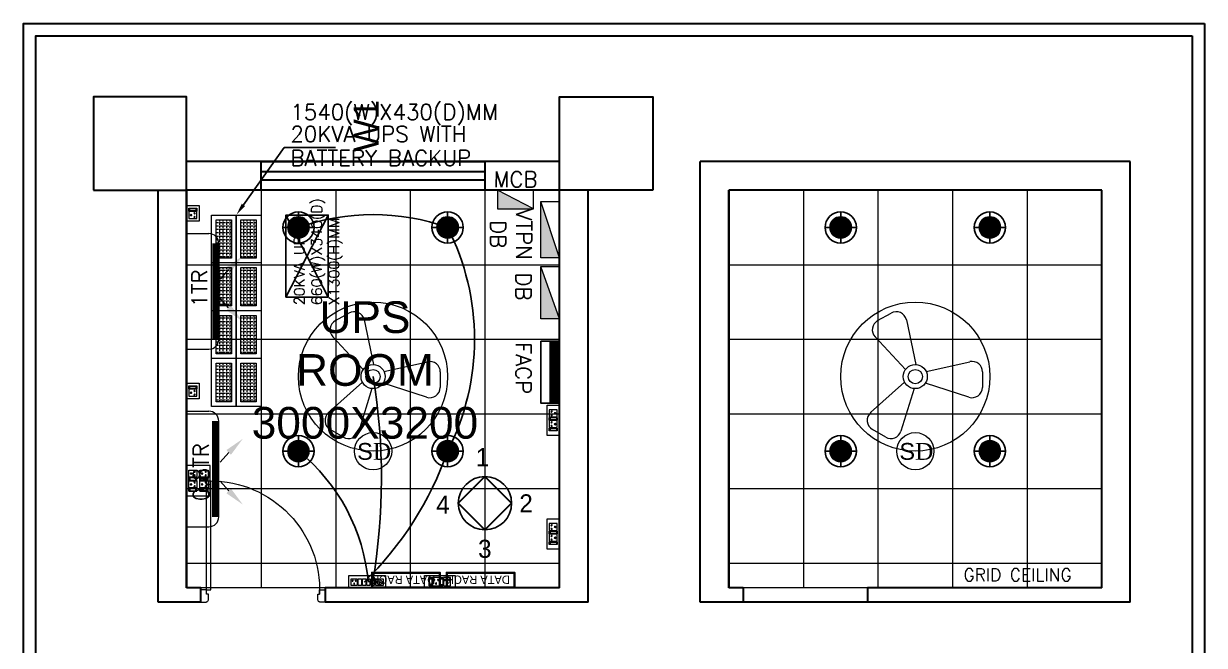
# Model space of a CAD drawing. Header units: millimetres. Extents: x 3552052 to 4144896, y -707811 to -630695.
# Drawn here: x 3630744 to 3640244, y -687693 to -682690 of the extents above; entities that cross this region are included whole.
import ezdxf
from ezdxf import colors
from ezdxf.entities.mleader import LeaderData, LeaderLine
from ezdxf.math import Vec2, Vec3

# ---------------------------------------------------------------- set-up
doc = ezdxf.new("R2010")
doc.units = ezdxf.units.MM
doc.header["$LTSCALE"] = 6
doc.header["$MEASUREMENT"] = 0
doc.linetypes.add('HIDDEN', pattern=[0.375, 0.25, -0.125])
doc.layers.get('0').update_dxf_attribs({"linetype": 'CONTINUOUS', "lineweight": 0})
for name, color, linetype, lineweight in [('COL', 5, 'CONTINUOUS', 0), ('DIM', 7, 'CONTINUOUS', 0), ('DOOR', 44, 'CONTINUOUS', 0), ('ELE- DBS', 1, 'CONTINUOUS', 0), ('ELE-1 NO 6-16A RAW POWER SOCKET', 1, 'CONTINUOUS', 0), ('ELE-1200MM CEILINGFAN', 6, 'CONTINUOUS', 0), ('ELE-12W LED', 1, 'CONTINUOUS', 0), ('ELE-12W UPS LIGHT', 3, 'CONTINUOUS', 0), ('ELE-2NOS OF 6-16 RAW POWER SOCKET', 1, 'CONTINUOUS', 0), ('ELE-4M RAW P.SB', 40, 'CONTINUOUS', 0), ('ELE-4M UPS P.SB', 3, 'CONTINUOUS', 0), ('ELE-6M RAW P.SB', 40, 'HIDDEN', 0), ('ELE-SOCKET NMBERING', 7, 'CONTINUOUS', 9), ('ELE. 2N0S OF 6-16 UPS SOCKETS', 191, 'CONTINUOUS', 0), ('ELE. DB', 1, 'CONTINUOUS', 0), ('ELE.DB', 1, 'CONTINUOUS', 0), ('FA-BELOW SMOKE DERECTOR', 1, 'CONTINUOUS', 0), ('FA-FIRE ALARM CONTROL PANEL', 3, 'CONTINUOUS', 5), ('HVAC_HI_WALL_1TR', 1, 'CONTINUOUS', 0), ('JOINERY', 7, 'CONTINUOUS', 0), ('M HVAC HIGH WALL UNIT', 3, 'CONTINUOUS', 0), ('MEP_HVAC_COPPER_PIPE', 5, 'CONTINUOUS', 0), ('MEP_HVAC_TEXT', 7, 'CONTINUOUS', 0), ('TEXT', 5, 'CONTINUOUS', 0), ('WALL', 8, 'CONTINUOUS', 0), ('Window', 161, 'CONTINUOUS', 0)]:
    doc.layers.add(name, color=color, linetype=linetype, lineweight=lineweight)
doc.layers.add('DATA RACK', color=1, linetype='CONTINUOUS')
doc.layers.add('ELE-6A AC SOCKET', color=7, linetype='CONTINUOUS', lineweight=0, true_color=0x00ceb6)
doc.layers.add('ELE-LIGHTING WIRING', color=7, linetype='CONTINUOUS', lineweight=0, true_color=0x63d7b6)
doc.styles.add('Annotation', font='tahoma.ttf')
doc.styles.add('ARIAL', font='arial.ttf')
doc.styles.add('PDF Times New Roman', font='times.ttf')
doc.styles.add('ROMANS', font='romans.shx')
doc.styles.get("Standard").update_dxf_attribs({"font": 'SIMPLEX'})
doc.styles.add('Tw Cen MT', font='TCM_____.TTF')
doc.styles.add('VERDANA', font='verdana.ttf')
pattern_1 = [(270, (3255198.743, -130720.16), (27.4669662, -4e-14), [19.9759754, -7.4909908]), (360, (3255198.743, -130720.16), (4e-14, 27.4669662), [19.9759754, -7.4909908])]

# ---------------------------------------------------------------- blocks, each defined once
blk = doc.blocks.new('FGDF')
at = {"layer": 'ELE-4M UPS P.SB', "color": 251, "linetype": 'ByBlock'}
for p, q in [((3598489.4, -681421.4), (3598489.4, -684621.4)), ((3599089.4, -681421.4), (3599089.4, -684621.4)), ((3599689.4, -681421.4), (3599689.4, -684621.4)), ((3600289.4, -681421.4), (3600289.4, -684621.4)), ((3597889.4, -682021.4), (3600889.4, -682021.4)), ((3597889.4, -682621.4), (3600889.4, -682621.4)), ((3597889.4, -683221.4), (3600889.4, -683221.4)), ((3597889.4, -683821.4), (3600889.4, -683821.4)), ((3597889.4, -684421.4), (3600889.4, -684421.4))]:
    blk.add_line(p, q, dxfattribs=at)
blk.add_lwpolyline([(3597889.4, -681421.4), (3600889.4, -681421.4), (3600889.4, -684621.4), (3597889.4, -684621.4)], close=True, dxfattribs=at)
blk = doc.blocks.new('DATA RACK')
at = {"layer": 'DATA RACK', "color": 1, "ltscale": 5}
for points in [[(0, 0), (0, -1227), (-277, -1227), (-277, 0)], [(-13, -13), (-13, -1213), (-264, -1213), (-264, -13)]]:
    blk.add_lwpolyline(points, close=True, dxfattribs=at)
at = {"layer": 'DATA RACK', "color": 1, "ltscale": 5, "insert": (-72, -89), "char_height": 148.3, "width": 1124.35, "attachment_point": 1, "rotation": 270, "style": 'Tw Cen MT'}
blk.add_mtext('DATA RACK', dxfattribs=at)
blk = doc.blocks.new('A$C19B8274B')
at = {"layer": 'DOOR'}
for p, q in [((-45, 925), (-80, 925)), ((-80, 50), (-80, 925)), ((-45, 50), (-45, 925)), ((-45, 50), (-80, 50)), ((-955, -50), (-955, -47.5)), ((-940, -35), (-942.5, -35)), ((-60, -35), (-57.5, -35)), ((-45, -50), (-45, -47.5))]:
    blk.add_line(p, q, dxfattribs=at)
for points in [[(-940, 15), (-955, 15), (-955, 50), (-1000, 50), (-1000, -50), (-955, -50)], [(-940, -35), (-940, 15)], [(-60, 15), (-45, 15), (-45, 50), (0, 50), (0, -50), (-45, -50)], [(-60, -35), (-60, 15)]]:
    blk.add_lwpolyline(points, dxfattribs=at)
at = {"layer": 'DOOR', "color": 145}
blk.add_arc((-80, 50), 875, 90, 182.29244, dxfattribs=at)
at = {"layer": 'DOOR'}
for centre, start, end in [((-955, -35), 270, 0), ((-45, -35), 180, 270)]:
    blk.add_arc(centre, 12.5, start, end, dxfattribs=at)
blk = doc.blocks.new('DSF')
at = {"layer": 'ELE-2NOS OF 6-16 RAW POWER SOCKET', "color": 1, "lineweight": 0, "ltscale": 300}
for p, q in [((3585420.2, -677339.7), (3585420.2, -677404.4)), ((3585420.2, -677339.7), (3585420.2, -677404.4)), ((3585442.7, -677339.7), (3585420.2, -677339.7)), ((3585420.2, -677339.7), (3585442.7, -677339.7)), ((3585422.1, -677346.7), (3585422.1, -677397.3)), ((3585440.8, -677346.7), (3585422.1, -677346.7)), ((3585440.8, -677397.3), (3585440.8, -677346.7)), ((3585442.7, -677404.4), (3585442.7, -677339.7)), ((3585446.5, -677339.7), (3585503.2, -677339.7)), ((3585446.5, -677404.4), (3585446.5, -677339.7)), ((3585503.2, -677339.7), (3585503.2, -677404.4)), ((3585506.9, -677339.7), (3585506.9, -677404.4)), ((3585506.9, -677339.7), (3585506.9, -677404.4)), ((3585529.5, -677339.7), (3585506.9, -677339.7)), ((3585506.9, -677339.7), (3585529.5, -677339.7)), ((3585508.8, -677346.7), (3585508.8, -677397.3)), ((3585527.6, -677346.7), (3585508.8, -677346.7)), ((3585527.6, -677397.3), (3585527.6, -677346.7)), ((3585529.5, -677404.4), (3585529.5, -677339.7)), ((3585533.2, -677404.4), (3585533.2, -677339.7)), ((3585533.2, -677339.7), (3585589.9, -677339.7)), ((3585589.9, -677339.7), (3585589.9, -677404.4)), ((3585420.2, -677404.4), (3585442.7, -677404.4)), ((3585420.2, -677429.4), (3585420.2, -677494.1)), ((3585420.2, -677429.4), (3585420.2, -677494.1)), ((3585442.7, -677429.4), (3585420.2, -677429.4)), ((3585420.2, -677429.4), (3585442.7, -677429.4)), ((3585422.1, -677395.1), (3585440.8, -677395.1)), ((3585422.1, -677397.3), (3585440.8, -677397.3)), ((3585422.1, -677436.4), (3585422.1, -677487)), ((3585440.8, -677436.4), (3585422.1, -677436.4)), ((3585440.8, -677487), (3585440.8, -677436.4)), ((3585442.7, -677494.1), (3585442.7, -677429.4)), ((3585503.2, -677404.4), (3585446.5, -677404.4)), ((3585446.5, -677429.4), (3585503.2, -677429.4)), ((3585446.5, -677494.1), (3585446.5, -677429.4)), ((3585503.2, -677429.4), (3585503.2, -677494.1)), ((3585506.9, -677404.4), (3585529.5, -677404.4)), ((3585506.9, -677429.4), (3585506.9, -677494.1)), ((3585506.9, -677429.4), (3585506.9, -677494.1)), ((3585529.5, -677429.4), (3585506.9, -677429.4)), ((3585506.9, -677429.4), (3585529.5, -677429.4)), ((3585508.8, -677395.1), (3585527.6, -677395.1)), ((3585508.8, -677397.3), (3585527.6, -677397.3)), ((3585508.8, -677436.4), (3585508.8, -677487)), ((3585527.6, -677436.4), (3585508.8, -677436.4)), ((3585527.6, -677487), (3585527.6, -677436.4)), ((3585529.5, -677494.1), (3585529.5, -677429.4)), ((3585589.9, -677404.4), (3585533.2, -677404.4)), ((3585533.2, -677494.1), (3585533.2, -677429.4)), ((3585533.2, -677429.4), (3585589.9, -677429.4)), ((3585589.9, -677429.4), (3585589.9, -677494.1)), ((3585420.2, -677494.1), (3585442.7, -677494.1)), ((3585422.1, -677484.8), (3585440.8, -677484.8)), ((3585422.1, -677487), (3585440.8, -677487)), ((3585503.2, -677494.1), (3585446.5, -677494.1)), ((3585506.9, -677494.1), (3585529.5, -677494.1)), ((3585508.8, -677484.8), (3585527.6, -677484.8)), ((3585508.8, -677487), (3585527.6, -677487)), ((3585589.9, -677494.1), (3585533.2, -677494.1))]:
    blk.add_line(p, q, dxfattribs=at)
blk.add_lwpolyline([(3585382.2, -677512.1), (3585627.9, -677512.1), (3585627.9, -677322), (3585382.2, -677322)], close=True, dxfattribs=at)
for centre, radius, start, end in [((3585458.7, -677384.7), 3.8, 5.26891, 272.51003), ((3585461.7, -677387.3), 3.07, 202.68381, 75.09514), ((3585474.8, -677356.1), 4.41, 307.15837, 232.84163), ((3585474.8, -677445.8), 4.41, 307.15837, 232.84163), ((3585474.8, -677360.5), 2.81, 161.40312, 18.59688), ((3585488, -677387.3), 3.07, 104.90486, 337.31619), ((3585491, -677384.7), 3.8, 267.48997, 174.73109), ((3585545.4, -677384.7), 3.8, 5.26891, 272.51003), ((3585548.4, -677387.3), 3.07, 202.68381, 75.09514), ((3585561.5, -677356.1), 4.41, 307.15837, 232.84163), ((3585561.5, -677445.8), 4.41, 307.15837, 232.84163), ((3585561.5, -677360.5), 2.81, 161.40312, 18.59688), ((3585574.7, -677387.3), 3.07, 104.90486, 337.31619), ((3585577.7, -677384.7), 3.8, 267.48997, 174.73109), ((3585458.7, -677474.4), 3.8, 5.26891, 272.51003), ((3585461.7, -677477), 3.07, 202.68381, 75.09514), ((3585474.8, -677450.2), 2.81, 161.40312, 18.59688), ((3585488, -677477), 3.07, 104.90486, 337.31619), ((3585491, -677474.4), 3.8, 267.48997, 174.73109), ((3585545.4, -677474.4), 3.8, 5.26891, 272.51003), ((3585548.4, -677477), 3.07, 202.68381, 75.09514), ((3585561.5, -677450.2), 2.81, 161.40312, 18.59688), ((3585574.7, -677477), 3.07, 104.90486, 337.31619), ((3585577.7, -677474.4), 3.8, 267.48997, 174.73109)]:
    blk.add_arc(centre, radius, start, end, dxfattribs=at)
blk = doc.blocks.new('HI WALL SPLIT AC UNIT')
at = {"layer": 'M HVAC HIGH WALL UNIT', "lineweight": 5}
for p, q in [((955021.3, -147903.8), (955950.3, -147903.8)), ((955021.3, -147903.8), (955021.3, -148083)), ((955950.3, -147903.8), (955950.3, -148083)), ((955100.1, -148161.8), (955871.6, -148161.8))]:
    blk.add_line(p, q, dxfattribs=at)
at = {"layer": 'M HVAC HIGH WALL UNIT', "color": 8, "lineweight": 5}
for p, q in [((955100.1, -148115.6), (955871.6, -148115.6)), ((955100.1, -148124.8), (955871.6, -148124.8)), ((955100.1, -148136.4), (955871.6, -148136.4)), ((955100.1, -148145.6), (955871.6, -148145.6)), ((955100.1, -148154.9), (955871.6, -148154.9))]:
    blk.add_line(p, q, dxfattribs=at)
at = {"layer": 'M HVAC HIGH WALL UNIT', "color": 7, "lineweight": 5}
for p, q in [((955309.2, -148242.2), (955386.8, -148173)), ((955619.1, -148242.2), (955541.5, -148173))]:
    blk.add_line(p, q, dxfattribs=at)
at = {"layer": 'M HVAC HIGH WALL UNIT', "lineweight": 5}
for centre, start, end in [((955100.1, -148083), 180, 270), ((955871.6, -148083), 270, 0)]:
    blk.add_arc(centre, 78.8, start, end, dxfattribs=at)
at = {"layer": 'M HVAC HIGH WALL UNIT', "color": 7, "lineweight": 5}
for points in [[(955328.1, -148260.4), (955290.3, -148224), (955199.9, -148355.6)], [(955600.2, -148260.4), (955638, -148224), (955728.3, -148355.6)]]:
    blk.add_solid(points, dxfattribs=at)
blk = doc.blocks.new('HI WALL SPLIT AC UNIT 1TR')
at = {"layer": 'M HVAC HIGH WALL UNIT', "color": 1, "lineweight": 5}
for p, q in [((1294404.3, -128752), (1294404.3, -129681)), ((1294404.3, -128752), (1294583.6, -128752)), ((1294662.3, -128830.7), (1294662.3, -129602.2)), ((1294404.3, -129681), (1294583.6, -129681))]:
    blk.add_line(p, q, dxfattribs=at)
at = {"layer": 'M HVAC HIGH WALL UNIT', "color": 8, "lineweight": 5}
for p, q in [((1294616.1, -128830.7), (1294616.1, -129602.2)), ((1294625.4, -128830.7), (1294625.4, -129602.2)), ((1294636.9, -128830.7), (1294636.9, -129602.2)), ((1294646.2, -128830.7), (1294646.2, -129602.2)), ((1294655.4, -128830.7), (1294655.4, -129602.2))]:
    blk.add_line(p, q, dxfattribs=at)
at = {"layer": 'M HVAC HIGH WALL UNIT', "color": 7, "lineweight": 5}
for p, q in [((1294742.7, -129039.8), (1294673.6, -129117.4)), ((1294742.7, -129349.7), (1294673.6, -129272.1))]:
    blk.add_line(p, q, dxfattribs=at)
at = {"layer": 'M HVAC HIGH WALL UNIT', "color": 1, "lineweight": 5}
for centre, start, end in [((1294583.6, -128830.7), 0, 90), ((1294583.6, -129602.2), 270, 0)]:
    blk.add_arc(centre, 78.8, start, end, dxfattribs=at)
at = {"layer": 'M HVAC HIGH WALL UNIT', "color": 7, "lineweight": 5}
for points in [[(1294760.9, -129058.7), (1294724.5, -129020.9), (1294856.2, -128930.6)], [(1294760.9, -129330.8), (1294724.5, -129368.6), (1294856.2, -129458.9)]]:
    blk.add_solid(points, dxfattribs=at)
blk = doc.blocks.new('EQ2WE')
at = {"layer": 'ELE-6A AC SOCKET', "lineweight": 0}
for p, q in [((-99, 170), (-215, 170)), ((-215, 170), (-215, 36)), ((-215, 36), (-99, 36)), ((-99, 36), (-99, 170)), ((-91, 36), (-91, 170)), ((-91, 170), (-45, 170)), ((-45, 170), (-91, 170)), ((-45, 36), (-91, 36)), ((-87, 51), (-87, 155)), ((-87, 155), (-48, 155)), ((-48, 55), (-87, 55)), ((-48, 51), (-87, 51)), ((-48, 155), (-48, 51)), ((-45, 170), (-45, 36)), ((-45, 170), (-45, 36))]:
    blk.add_line(p, q, dxfattribs=at)
blk.add_lwpolyline([(0, 0), (-257, 0), (-257, 206), (0, 206)], close=True, dxfattribs=at)
for centre, radius, start, end in [((-190, 77), 7.83, 5.2689, 272.51), ((-184, 72), 6.31, 202.6838, 75.0951), ((-157, 136), 9.08, 307.1584, 232.8416), ((-157, 127), 5.79, 161.4031, 18.5969), ((-130, 72), 6.31, 104.9049, 337.3162), ((-124, 77), 7.83, 267.49, 174.7311)]:
    blk.add_arc(centre, radius, start, end, dxfattribs=at)
blk = doc.blocks.new('GFG')
at = {"layer": 'ELE.DB'}
h = blk.add_hatch(color=6, dxfattribs=at)
h.dxf.hatch_style = 1
h.paths.add_polyline_path([(3584698, -681927.3), (3584408, -681927.3), (3584408, -682077.1)])
at = {"layer": 'ELE.DB', "color": 6}
blk.add_line((3584698, -681927.3), (3584408, -682077.1), dxfattribs=at)
blk.add_lwpolyline([(3584408, -681927.3), (3584698, -681927.3), (3584698, -682077.1), (3584408, -682077.1)], close=True, dxfattribs=at)
blk = doc.blocks.new('sfdef')
at = {"layer": 'ELE.DB'}
h = blk.add_hatch(color=1, dxfattribs=at)
h.dxf.hatch_style = 1
h.paths.add_polyline_path([(3540236, -682445), (3540236, -682900), (3540385.8, -682900)])
blk.add_line((3540385.8, -682900), (3540236, -682445), dxfattribs=at)
blk.add_lwpolyline([(3540385.8, -682445), (3540385.8, -682900), (3540236, -682900), (3540236, -682445)], close=True, dxfattribs=at)
blk = doc.blocks.new('FER')
at = {"layer": 'ELE.DB'}
h = blk.add_hatch(color=1, dxfattribs=at)
h.dxf.hatch_style = 1
h.paths.add_polyline_path([(3584985.7, -682036.4), (3584985.7, -682456.4), (3585135.5, -682456.4)])
blk.add_line((3585135.5, -682456.4), (3584985.7, -682036.4), dxfattribs=at)
blk.add_lwpolyline([(3585135.5, -682036.4), (3585135.5, -682456.4), (3584985.7, -682456.4), (3584985.7, -682036.4)], close=True, dxfattribs=at)
blk = doc.blocks.new('DFDF')
at = {"layer": 'FA-FIRE ALARM CONTROL PANEL', "linetype": 'ByBlock', "lineweight": 25, "ltscale": 60}
h = blk.add_hatch(dxfattribs=at)
h.set_pattern_fill('ANSI31', color=256, scale=11.87039, angle=270)
h.set_pattern_definition([(315, (67182.53736, 161949.4), (0.0883883476483, 0.0883883476483), [])])
h.paths.add_polyline_path([(3584858.3, -683219.7), (3584858.5, -683719.4), (3584783.5, -683719.4), (3584783.5, -683219.7)])
blk.add_lwpolyline([(3584708.5, -683219.7), (3584708.5, -683719.4), (3584858.5, -683719.4), (3584858.5, -683219.7)], close=True, dxfattribs=at)
at = {"layer": 'FA-FIRE ALARM CONTROL PANEL', "linetype": 'ByBlock', "lineweight": 25, "ltscale": 60, "const_width": 11.9}
blk.add_lwpolyline([(3584783.5, -683219.7), (3584783.5, -683719.4)], dxfattribs=at)
blk = doc.blocks.new('5Y3AQY')
at = {"layer": 'ELE. 2N0S OF 6-16 UPS SOCKETS', "color": 72, "lineweight": 0}
for p, q in [((-312, -26), (-278, -26)), ((-312, -124), (-312, -26)), ((-312, -124), (-312, -26)), ((-312, -124), (-278, -124)), ((-278, -124), (-312, -124)), ((-309, -37), (-281, -37)), ((-309, -113), (-309, -37)), ((-309, -40), (-281, -40)), ((-281, -113), (-309, -113)), ((-281, -37), (-281, -113)), ((-278, -26), (-278, -124)), ((-272, -26), (-272, -124)), ((-187, -26), (-272, -26)), ((-272, -124), (-187, -124)), ((-187, -124), (-187, -26)), ((-181, -26), (-148, -26)), ((-181, -124), (-181, -26)), ((-181, -124), (-181, -26)), ((-181, -124), (-148, -124)), ((-148, -124), (-181, -124)), ((-179, -37), (-150, -37)), ((-179, -113), (-179, -37)), ((-179, -40), (-150, -40)), ((-150, -113), (-179, -113)), ((-150, -37), (-150, -113)), ((-148, -26), (-148, -124)), ((-57, -26), (-142, -26)), ((-142, -26), (-142, -124)), ((-142, -124), (-57, -124)), ((-57, -124), (-57, -26))]:
    blk.add_line(p, q, dxfattribs=at)
blk.add_lwpolyline([(-368, 0), (0, 0), (0, -150), (-368, -150)], close=True, dxfattribs=at)
for centre, radius, start, end in [((-254, -56), 5.7, 87.49, 354.7311), ((-249, -52), 4.6, 284.9049, 157.3162), ((-230, -99), 6.62, 127.1584, 52.8416), ((-230, -92), 4.22, 341.4031, 198.5969), ((-210, -52), 4.6, 22.6838, 255.0951), ((-205, -56), 5.7, 185.2689, 92.51), ((-124, -56), 5.7, 87.49, 354.7311), ((-119, -52), 4.6, 284.9049, 157.3162), ((-99, -99), 6.62, 127.1584, 52.8416), ((-99, -92), 4.22, 341.4031, 198.5969), ((-80, -52), 4.6, 22.6838, 255.0951), ((-75, -56), 5.7, 185.2689, 92.51)]:
    blk.add_arc(centre, radius, start, end, dxfattribs=at)
blk = doc.blocks.new('DFGG')
at = {"layer": 'ELE-4M RAW P.SB', "color": 40, "ltscale": 10}
for p, q in [((3584690.5, -679090.2), (3584683, -679091.7)), ((3584684.4, -679095.5), (3584690.9, -679091.3)), ((3584692, -679080.7), (3584692.3, -679088.5)), ((3584693.4, -679092), (3584698.4, -679097.8)), ((3584693.5, -679088.6), (3584695.9, -679081.4)), ((3584701, -679094.7), (3584694, -679091.1)), ((3584873.2, -679064.5), (3584919.4, -679064.5)), ((3584873.2, -679117.2), (3584873.2, -679064.5)), ((3584919.4, -679117.2), (3584873.2, -679117.2)), ((3584919.4, -679064.5), (3584919.4, -679117.2))]:
    blk.add_line(p, q, dxfattribs=at)
for points in [[(3584939.4, -679144.9), (3584643.2, -679144.9), (3584643.2, -679044.9), (3584939.4, -679044.9)], [(3584721.1, -679117.6), (3584663.1, -679117.6), (3584663.1, -679064.8), (3584721.1, -679064.8)], [(3584760.8, -679117.2), (3584734.4, -679117.2), (3584734.4, -679064.5), (3584760.8, -679064.5)], [(3584830.2, -679117.2), (3584803.8, -679117.2), (3584803.8, -679064.5), (3584830.2, -679064.5)], [(3584864.9, -679117.2), (3584838.5, -679117.2), (3584838.5, -679064.5), (3584864.9, -679064.5)]]:
    blk.add_lwpolyline(points, close=True, dxfattribs=at)
for radius in [19.1, 1.78]:
    blk.add_circle((3584692.4, -679090.3), radius, dxfattribs=at)
for centre, radius, start, end in [((3584883.1, -679101.2), 3.1, 5.26891, 272.51003), ((3584885.5, -679103.3), 2.5, 202.68381, 75.09514), ((3584896.3, -679077.8), 3.6, 307.15837, 232.84163), ((3584896.3, -679081.4), 2.29, 161.40312, 18.59688), ((3584907, -679103.3), 2.5, 104.90486, 337.31619), ((3584909.5, -679101.2), 3.1, 267.48997, 174.73109)]:
    blk.add_arc(centre, radius, start, end, dxfattribs=at)
at = {"layer": 'ELE-6M RAW P.SB', "color": 3, "linetype": 'ByBlock'}
blk.add_lwpolyline([(3584795.5, -679117.2), (3584769.1, -679117.2), (3584769.1, -679064.5), (3584795.5, -679064.5)], close=True, dxfattribs=at)
blk = doc.blocks.new('A$C07FB25EA')
at = {"layer": 'ELE-1200MM CEILINGFAN', "color": 3}
for p, q in [((6.53, 13.37), (9.47, 11.64)), ((0.26, 2.64), (3.17, 12.07)), ((9.84, 7.94), (2.36, 1.21)), ((-11.8, 4.55), (-2.22, 1.44)), ((-14.84, -1.03), (-14.81, 2.38)), ((-2.41, -1.1), (-12.04, -3.29)), ((2.16, -1.54), (8.87, -8.78)), ((1.96, -12.49), (-0.13, -2.65)), ((8.31, -12.34), (5.35, -14.02))]:
    blk.add_line(p, q, dxfattribs=at)
at = {"layer": 'ELE-1200MM CEILINGFAN', "color": 5, "ltscale": 10}
blk.add_circle((0, 0), 16.45, dxfattribs=at)
at = {"layer": 'ELE-1200MM CEILINGFAN', "color": 3}
for radius in [2.65, 1.58]:
    blk.add_circle((0, 0), radius, dxfattribs=at)
for centre, start, end in [((5.36, 11.38), 59.5281, 162.5229), ((8.3, 9.66), 311.9493, 59.5281), ((-12.51, 2.36), 71.9493, 179.5281), ((-12.54, -1.05), 179.5281, 282.5229), ((7.18, -10.34), 299.5281, 42.5229), ((4.21, -12.02), 191.9493, 299.5281)]:
    blk.add_arc(centre, 2.3, start, end, dxfattribs=at)
blk = doc.blocks.new('18W LED')
at = {"layer": 'ELE-12W LED', "lineweight": 25}
h = blk.add_hatch(dxfattribs=at)
h.set_pattern_fill('ANSI31', color=252)
h.set_pattern_definition([(45, (-1135553.9097, 459369.4158), (-2.24506403, 2.24506403), [])])
edge = h.paths.add_edge_path()
edge.add_arc((0, 0), 85.7, 0, 360)
at = {"layer": 'ELE-12W LED', "color": 1, "lineweight": 25}
for p, q in [((0, -126.1), (0, 126.1)), ((-126.1, 0), (126.1, 0))]:
    blk.add_line(p, q, dxfattribs=at)
for radius in [126.1, 85.7]:
    blk.add_circle((0, 0), radius, dxfattribs=at)
blk = doc.blocks.new('SMOKE DETECTOR')
at = {"layer": 'FA-BELOW SMOKE DERECTOR', "color": 7}
blk.add_circle((931029, -118294), 166, dxfattribs=at)
at = {"layer": 'FA-BELOW SMOKE DERECTOR', "insert": (930887, -118373), "char_height": 150, "attachment_point": 7, "style": 'PDF Times New Roman'}
blk.add_mtext('{\\fArial|b0|i0|c0|p34;S}D', dxfattribs=at)
blk = doc.blocks.new('QWE')
at = {"layer": 'ELE-12W UPS LIGHT', "lineweight": 25}
h = blk.add_hatch(dxfattribs=at)
h.set_pattern_fill('ANSI31', color=8)
h.set_pattern_definition([(45, (-1135553.9097, 459369.4158), (-2.24506403, 2.24506403), [])])
edge = h.paths.add_edge_path()
edge.add_arc((0, 0), 85.7, 0, 360)
at = {"layer": 'ELE-12W UPS LIGHT', "color": 3, "lineweight": 25}
for p, q in [((0, -126.1), (0, 126.1)), ((-126.1, 0), (126.1, 0))]:
    blk.add_line(p, q, dxfattribs=at)
for radius in [126.1, 85.7]:
    blk.add_circle((0, 0), radius, dxfattribs=at)
blk = doc.blocks.new('DSFDF')
at = {"layer": 'ELE- DBS'}
h = blk.add_hatch(dxfattribs=at)
h.set_pattern_fill('ANGLE', color=2, scale=3.932279, angle=270)
h.set_pattern_definition(pattern_1)
h.paths.add_polyline_path([(3580774.4, -674458.7), (3580774.4, -674767.9), (3580651.2, -674767.9), (3580651.2, -674458.7)])
h.paths.add_polyline_path([(3580774.4, -674843.7), (3580774.4, -675152.9), (3580651.2, -675152.9), (3580651.2, -674843.7)])
h.paths.add_polyline_path([(3580574.7, -675228.7), (3580574.7, -675537.9), (3580451.5, -675537.9), (3580451.5, -675228.7)])
h.paths.add_polyline_path([(3580574.7, -674458.7), (3580574.7, -674767.9), (3580451.5, -674767.9), (3580451.5, -674458.7)])
h.paths.add_polyline_path([(3580574.7, -674843.7), (3580574.7, -675152.9), (3580451.5, -675152.9), (3580451.5, -674843.7)])
h.paths.add_polyline_path([(3580774.4, -675228.7), (3580774.4, -675537.9), (3580651.2, -675537.9), (3580651.2, -675228.7)])
h = blk.add_hatch(dxfattribs=at)
h.set_pattern_fill('ANGLE', color=2, scale=3.932279, angle=270)
h.set_pattern_definition(pattern_1)
h.paths.add_polyline_path([(3580774.4, -675613.7), (3580774.4, -675922.9), (3580651.2, -675922.9), (3580651.2, -675613.7)])
h.paths.add_polyline_path([(3580574.7, -675613.7), (3580574.7, -675922.9), (3580451.5, -675922.9), (3580451.5, -675613.7)])
at = {"layer": 'ELE- DBS', "color": 3}
for p, q in [((3580613.5, -674805.8), (3580413.8, -674805.8)), ((3580813.3, -674805.8), (3580613.5, -674805.8)), ((3580613.5, -675190.8), (3580413.8, -675190.8)), ((3580813.3, -675190.8), (3580613.5, -675190.8)), ((3580613.5, -675575.8), (3580413.8, -675575.8)), ((3580813.3, -675575.8), (3580613.5, -675575.8))]:
    blk.add_line(p, q, dxfattribs=at)
for points in [[(3580613.5, -674420.8), (3580613.5, -675960.8), (3580413.8, -675960.8), (3580413.8, -674420.8)], [(3580574.7, -674458.7), (3580574.7, -674767.9), (3580451.5, -674767.9), (3580451.5, -674458.7)], [(3580813.3, -674420.8), (3580813.3, -675960.8), (3580613.5, -675960.8), (3580613.5, -674420.8)], [(3580774.4, -674458.7), (3580774.4, -674767.9), (3580651.2, -674767.9), (3580651.2, -674458.7)], [(3580574.7, -674843.7), (3580574.7, -675152.9), (3580451.5, -675152.9), (3580451.5, -674843.7)], [(3580774.4, -674843.7), (3580774.4, -675152.9), (3580651.2, -675152.9), (3580651.2, -674843.7)], [(3580574.7, -675228.7), (3580574.7, -675537.9), (3580451.5, -675537.9), (3580451.5, -675228.7)], [(3580774.4, -675228.7), (3580774.4, -675537.9), (3580651.2, -675537.9), (3580651.2, -675228.7)], [(3580574.7, -675613.7), (3580574.7, -675922.9), (3580451.5, -675922.9), (3580451.5, -675613.7)], [(3580774.4, -675613.7), (3580774.4, -675922.9), (3580651.2, -675922.9), (3580651.2, -675613.7)]]:
    blk.add_lwpolyline(points, close=True, dxfattribs=at)

msp = doc.modelspace()

# ---------------------------------------------------------------- linework, layer by layer
at = {"color": 7, "lineweight": 30}
for points in [[(3640243.8, -682690.2), (3640243.8, -700270.9), (3630743.8, -700270.9), (3630743.8, -682690.2)], [(3640145.3, -682788.6), (3640145.3, -700172.4), (3630842.2, -700172.4), (3630842.2, -682788.6)], [(3634455.1, -686334.7), (3634240.7, -686549.1), (3634455.1, -686763.5), (3634669.6, -686549.1), (3634455.1, -686334.7)]]:
    msp.add_lwpolyline(points, close=True, dxfattribs=at)
at = {"lineweight": -3}
msp.add_circle((3634455.1, -686549.1), 214.4, dxfattribs=at)
at = {"layer": 'COL', "color": 7, "lineweight": 30}
for points in [[(3631305.1, -684030.3), (3632055.1, -684030.3), (3632055.1, -683280.3), (3631305.1, -683280.3)], [(3635805.1, -684030.3), (3635055.1, -684030.3), (3635055.1, -683280.3), (3635805.1, -683280.3)]]:
    msp.add_lwpolyline(points, close=True, dxfattribs=at)
at = {"layer": 'ELE- DBS', "color": 3, "lineweight": -3}
for p, q in [((3633195, -684890.3), (3632854.6, -684230.3)), ((3632854.6, -684890.3), (3633195, -684230.3))]:
    msp.add_line(p, q, dxfattribs=at)
msp.add_lwpolyline([(3633195, -684890.3), (3632854.6, -684890.3), (3632854.6, -684230.3), (3633195, -684230.3)], close=True, dxfattribs=at)
at = {"layer": 'ELE-LIGHTING WIRING', "lineweight": -3}
for centre, radius, start, end in [((3633555.1, -686024.3), 1796.9, 70.49364, 109.50636), ((3632390.6, -685230.5), 1980.8, 332.97682, 27.02318), ((3628664.9, -686348), 4958.1, 350.28935, 9.49045), ((3631601.5, -685242.3), 2703.7, 314.08671, 340.82107)]:
    msp.add_arc(centre, radius, start, end, dxfattribs=at)
at = {"layer": 'ELE-LIGHTING WIRING', "color": 254, "lineweight": -3, "true_color": 0xdebad0}
msp.add_arc((3631993.2, -687320.5), 1530.1, 5.10493, 51.04964, dxfattribs=at)
at = {"layer": 'MEP_HVAC_COPPER_PIPE', "color": 7, "lineweight": 30}
for p, q in [((3636532.5, -687230.3), (3636532.5, -687345.3)), ((3637532.8, -687230.3), (3637532.8, -687345.3))]:
    msp.add_line(p, q, dxfattribs=at)
at = {"layer": 'WALL', "color": 7, "lineweight": 30}
for p, q in [((3635055.1, -683800.3), (3632055.1, -683800.3)), ((3639647.7, -683800.3), (3636187.7, -683800.3)), ((3636187.8, -687345.3), (3636187.7, -683800.3)), ((3639647.7, -687345.3), (3639647.7, -683800.3)), ((3631825.2, -687345.3), (3631825.1, -684030.3)), ((3632055.1, -684030.3), (3632055.2, -687230.3)), ((3632055.2, -687230.2), (3632055.1, -684030.3)), ((3635055.1, -684030.3), (3632055.1, -684030.3)), ((3635055.1, -687230.3), (3635055.1, -684030.3)), ((3635285.1, -687345.3), (3635285.1, -684030.3)), ((3636417.7, -684030.3), (3636417.8, -687230.3)), ((3636417.8, -687230.2), (3636417.7, -684030.3)), ((3639417.7, -684030.3), (3636417.7, -684030.3)), ((3639417.7, -687230.3), (3639417.7, -684030.3)), ((3632169.9, -687230.3), (3632055.2, -687230.3)), ((3632169.9, -687345.3), (3632169.9, -687230.3)), ((3635055.1, -687230.3), (3633170.2, -687230.3)), ((3633170.2, -687230.3), (3633170.2, -687345.3)), ((3636532.5, -687230.3), (3636417.8, -687230.3)), ((3639417.7, -687230.3), (3637532.8, -687230.3)), ((3632169.9, -687345.3), (3631825.2, -687345.3)), ((3635285.1, -687345.3), (3633170.2, -687345.3)), ((3639647.7, -687345.3), (3636187.8, -687345.3))]:
    msp.add_line(p, q, dxfattribs=at)
at = {"layer": 'Window', "color": 7, "lineweight": 30}
for points in [[(3634455.1, -683800.3), (3634455.1, -684030.3), (3632655.1, -684030.3), (3632655.1, -683800.3)], [(3634455.1, -683800.3), (3634455.1, -684030.3), (3632655.1, -684030.3), (3632655.1, -683800.3)], [(3634455.1, -683880.3), (3634455.1, -683950.3), (3632655.1, -683950.3), (3632655.1, -683880.3)], [(3634455.1, -683880.3), (3634455.1, -683950.3), (3632655.1, -683950.3), (3632655.1, -683880.3)]]:
    msp.add_lwpolyline(points, close=True, dxfattribs=at)

# ---------------------------------------------------------------- block references
at = {"layer": 'DATA RACK', "lineweight": -3, "ltscale": 2, "xscale": 0.4482539656214374, "yscale": 0.4482539656214374, "zscale": 0.4482539656214374, "rotation": 270}
for p in [(3634095.1, -687230.3), (3634695.1, -687230.3)]:
    msp.add_blockref('DATA RACK', p, dxfattribs=at)
at = {"layer": 'DOOR', "color": 251, "lineweight": -3, "xscale": -1, "rotation": 359.9999999999843}
msp.add_blockref('A$C19B8274B', (3632170.2, -687295.3), dxfattribs=at)
at = {"layer": 'ELE- DBS', "color": 0, "lineweight": -3}
for name, p in [('sfdef', (94669.3, -1675.3)), ('FER', (49919.6, -2608.9))]:
    msp.add_blockref(name, p, dxfattribs=at)
at = {"layer": 'ELE-1 NO 6-16A RAW POWER SOCKET', "color": 0, "lineweight": -3, "rotation": 90}
msp.add_blockref('DSF', (2954733.2, -4271872.4), dxfattribs=at)
at = {"layer": 'ELE-1200MM CEILINGFAN', "color": 7, "lineweight": 30, "ltscale": 8, "xscale": 36.47592107175105, "yscale": 36.47592107175105, "zscale": 36.47592107175105, "rotation": 180}
for p in [(3633555.1, -685530.5), (3637917.7, -685530.5)]:
    msp.add_blockref('A$C07FB25EA', p, dxfattribs=at)
at = {"layer": 'ELE-12W LED', "color": 6, "lineweight": -3, "xscale": -1}
for p in [(3632955.1, -684330.5), (3634155.1, -684330.5), (3637317.7, -684330.5), (3638517.7, -684330.5), (3634155.1, -686130.5), (3638517.7, -686130.5)]:
    msp.add_blockref('18W LED', p, dxfattribs=at)
at = {"layer": 'ELE-12W UPS LIGHT', "lineweight": -3, "xscale": -1}
for p in [(3632955.1, -686130.5), (3637317.7, -686130.5)]:
    msp.add_blockref('QWE', p, dxfattribs=at)
at = {"layer": 'ELE-4M UPS P.SB', "color": 7, "lineweight": -3}
for p in [(34165.7, -2609.2), (38528.3, -2609.2)]:
    msp.add_blockref('FGDF', p, dxfattribs=at)
at = {"layer": 'ELE-4M UPS P.SB', "color": 0, "lineweight": -3, "xscale": -1, "rotation": 180}
msp.add_blockref('GFG', (50147.1, -1366107.4), dxfattribs=at)
at = {"layer": 'ELE-4M UPS P.SB', "color": 0, "lineweight": -3, "rotation": 180}
msp.add_blockref('DFGG', (7218299.6, -1366275.2), dxfattribs=at)
at = {"layer": 'ELE-6A AC SOCKET', "color": 254, "lineweight": -3, "true_color": 0xdebad0, "xscale": 0.4891628617315313, "yscale": 0.4891628617315313, "zscale": 0.4891628617315313, "rotation": 90}
for p in [(3632155.8, -684154.4), (3632155.8, -685583.4)]:
    msp.add_blockref('EQ2WE', p, dxfattribs=at)
at = {"layer": 'ELE. 2N0S OF 6-16 UPS SOCKETS', "color": 3, "lineweight": -3, "xscale": 0.6666666666661493, "yscale": 0.6666666666661493, "zscale": 0.6666666666661493, "rotation": 90}
for p in [(3634955.1, -685760), (3634955.1, -686674.6)]:
    msp.add_blockref('5Y3AQY', p, dxfattribs=at)
at = {"layer": 'ELE. 2N0S OF 6-16 UPS SOCKETS', "color": 3, "lineweight": -3, "xscale": 0.6666666666661493, "yscale": 0.6666666666661493, "zscale": 0.6666666666661493}
msp.add_blockref('5Y3AQY', (3634215.7, -687130.3), dxfattribs=at)
at = {"layer": 'ELE. DB', "lineweight": -3}
msp.add_blockref('DSFDF', (51841.4, -9809.5), dxfattribs=at)
at = {"layer": 'FA-BELOW SMOKE DERECTOR', "color": 6, "lineweight": -3, "xscale": 0.9035551315104862, "yscale": 0.9035551315104862, "zscale": 0.9035551315104862}
for p in [(2792319.4, -579245.5), (2796682, -579245.5)]:
    msp.add_blockref('SMOKE DETECTOR', p, dxfattribs=at)
at = {"layer": 'FA-FIRE ALARM CONTROL PANEL', "color": 1, "lineweight": -3}
msp.add_blockref('DFDF', (50196.7, -2025.6), dxfattribs=at)
at = {"layer": 'HVAC_HI_WALL_1TR', "lineweight": -3}
msp.add_blockref('HI WALL SPLIT AC UNIT 1TR', (2337650.8, -555628.3), dxfattribs=at)
at = {"layer": 'M HVAC HIGH WALL UNIT', "color": 1, "lineweight": -3, "rotation": 89.99999999999999}
msp.add_blockref('HI WALL SPLIT AC UNIT', (3484151.4, -1641759.6), dxfattribs=at)

# ---------------------------------------------------------------- texts
at = {"lineweight": -3, "ltscale": 0.1, "char_height": 136.805, "width": 184.566, "attachment_point": 5, "rotation": 0.1103}
for s, insert in [('\\pxqc;{\\F.shx.shx;\\H1.0669x;1}', (3634435.8, -686178.7)), ('\\pxqc;{\\F.shx.shx.shx.shx;\\H1.0669x;4}', (3634117.4, -686560.6)), ('\\pxqc;{\\F.shx.shx.shx;\\H1.0669x;2}', (3634786.3, -686550.7)), ('\\pxqc;{\\F.shx.shx.shx.shx;\\H1.0669x;3}', (3634454.6, -686917.1))]:
    msp.add_mtext(s, dxfattribs=dict(at, insert=insert))
at = {"layer": 'DIM', "color": 7, "lineweight": -3, "insert": (3633489.9, -685479), "char_height": 255, "width": 2294.815, "attachment_point": 5, "style": 'ARIAL'}
msp.add_mtext('UPS\\PROOM 3000X3200', dxfattribs=at)
at = {"layer": 'ELE-SOCKET NMBERING', "color": 0, "lineweight": -3, "insert": (3638305.4, -687075.6), "char_height": 100.004, "width": 2358.602, "attachment_point": 1, "style": 'Annotation'}
msp.add_mtext('{\\Fromans|c0;GRID CEILING }', dxfattribs=at)
at = {"layer": 'ELE. DB', "color": 0, "lineweight": -3, "insert": (3632921.1, -684955.7), "char_height": 83.335, "width": 1525.509, "attachment_point": 1, "rotation": 90}
msp.add_mtext('{\\Fromans.shx|c0;20KVA UPS\\P660(W)X340(D)\\PX1300(H)MM\\P} ', dxfattribs=at)
at = {"layer": 'JOINERY', "color": 251, "lineweight": -3, "style": 'ARIAL', "width": 1}
msp.add_text('W1', height=200, rotation=90, dxfattribs=at).set_placement((3633599.4, -683722.8))
msp.add_text('W1', height=200, rotation=90, dxfattribs=at).set_placement((3633599.4, -683722.8))
at = {"layer": 'MEP_HVAC_TEXT', "color": 0, "lineweight": -3, "char_height": 125, "attachment_point": 3, "style": 'VERDANA'}
for s, width, insert, rotation in [('{\\Fromans|c0;\\C256;MCB}', 1718.699, (3634879.2, -683880.7), 359.99312), ('\\pxqc;{\\Fromans|c0;\\C256;VTPN DB}', 669.486, (3634832.9, -684719.2), 269.99312), ('{\\Fromans|c0;\\C256;1TR}', 1718.699, (3632096.1, -684667.7), 89.99312), ('\\pxqc;{\\Fromans|c0;\\C256; DB}', 669.486, (3634827.7, -685097.3), 269.99312), ('\\pxqc;{\\Fromans|c0;\\C256; FACP}', 669.486, (3634827.7, -685753.9), 269.99312), ('{\\Fromans|c0;\\C256;0.8TR}', 1718.699, (3632108.7, -686065.5), 89.99312)]:
    msp.add_mtext_dynamic_manual_height_columns(s, width=width, gutter_width=750, heights=[0], dxfattribs=dict(at, insert=insert, rotation=rotation))
at = {"layer": 'TEXT', "color": 0, "lineweight": -3, "ltscale": 12, "style": 'ROMANS'}
for s, p in [('1540(W)X430(D)MM', (3632890.6, -683465, -101230.8)), ('20KVA UPS WITH', (3632890.6, -683642, -101230.8)), ('BATTERY BACKUP', (3632890.6, -683834.2, -101230.8))]:
    msp.add_text(s, height=126.167, dxfattribs=at).set_placement(p)

# ---------------------------------------------------------------- leaders
at = {"layer": 'TEXT', "color": 0, "lineweight": -3, "ltscale": 12}
ml = msp.add_multileader_mtext('Standard', dxfattribs=at)
ml.set_content(' ')
ml.set_leader_properties()
ml.build(insert=Vec2(0, 0))
ml.multileader.update_dxf_attribs({"dogleg_length": 412.4, "arrow_head_size": 100})
ctx = ml.context
ctx.base_point, ctx.arrow_head_size, ctx.plane_origin, ctx.plane_x_axis, ctx.plane_y_axis = Vec3(3633256.2, -683687.6), 100, Vec3(3632500.2, -683551.1), Vec3(-1, 0), Vec3(0, -1)
ctx.text_align_type = 2
notes = []
notes.append((ctx, [(0, (1, 1, 0), (3632839.8, -683687.6), (1, 0), 412.4, [(0, [(3632454.9, -684230.3)], 0, [])])]))
ctx.mtext.insert, ctx.mtext.text_direction, ctx.mtext.rotation, ctx.mtext.alignment, ctx.mtext.flow_direction = Vec3(3633254.2, -683690), Vec3(-1, 0), 3.141593, 3, 5
for ctx, leaders in notes:
    for number, flags, end, landing, length, lines in leaders:
        leader = LeaderData()
        leader.index, (leader.has_last_leader_line, leader.has_dogleg_vector, leader.attachment_direction) = number, flags
        leader.last_leader_point, leader.dogleg_vector, leader.dogleg_length = Vec3(end), Vec3(landing), length
        for number, points, colour, breaks in lines:
            line = LeaderLine()
            line.index, line.vertices, line.color, line.breaks = number, Vec3.list(points), colors.encode_raw_color(colour), breaks
            leader.lines.append(line)
        ctx.leaders.append(leader)

doc.saveas('drawing.dxf')
